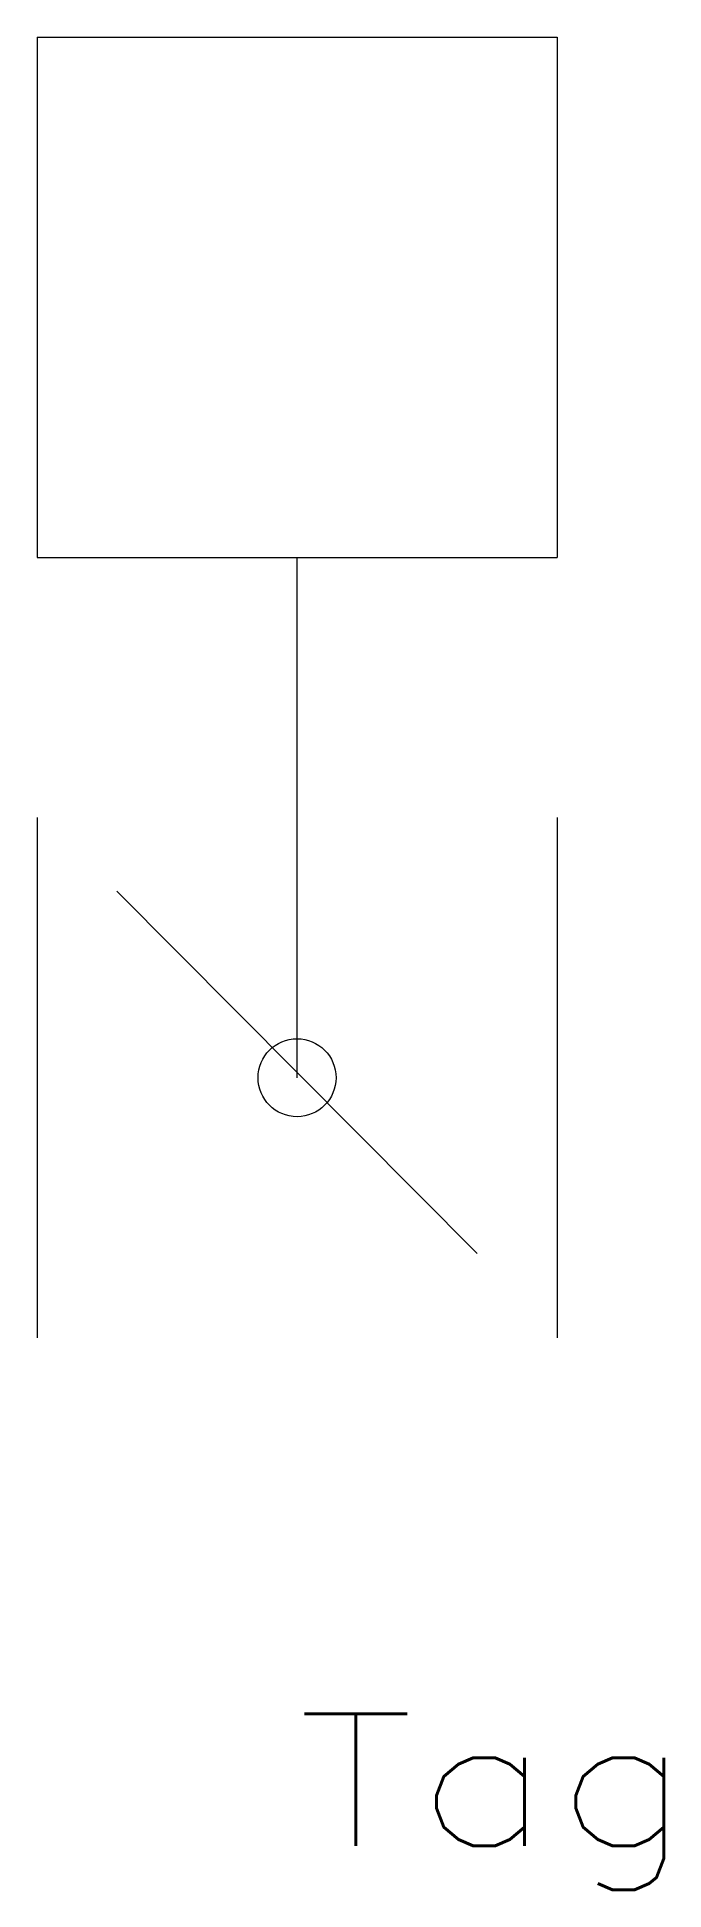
# Model space of a CAD drawing. Header units: inches. Extents: x -2.5 to 3.5, y -7.8 to 10.
import ezdxf
from ezdxf.enums import TextEntityAlignment as Align

# ---------------------------------------------------------------- set-up
doc = ezdxf.new("R2010")
doc.units = ezdxf.units.IN
doc.header["$MEASUREMENT"] = 0
doc.layers.get('0').update_dxf_attribs({"lineweight": 0})
doc.styles.add('STANDARD1', font='TXT.SHX')

msp = doc.modelspace()

# ---------------------------------------------------------------- linework, layer by layer
for p, q in [((-2.5, 10), (-2.5, 5)), ((-2.5, 10), (2.5, 10)), ((2.5, 10), (2.5, 10)), ((2.5, 10), (2.5, 5)), ((-2.5, 5), (2.5, 5)), ((0, 0), (0, 5)), ((-2.5, 2.5), (-2.5, -2.5)), ((2.5, 2.5), (2.5, -2.5)), ((-1.733, 1.791), (1.733, -1.688))]:
    msp.add_line(p, q)
at = {"lineweight": 0}
msp.add_circle((0, 0), 0.375, dxfattribs=at)

# ---------------------------------------------------------------- texts
at = {"color": 7, "linetype": 'Continuous', "style": 'STANDARD1', "width": 1.166667}
msp.add_text('Tag', height=1.27, dxfattribs=at).set_placement((0, -7.382), (3.81, -7.382), align=Align.FIT)

doc.saveas('drawing.dxf')
